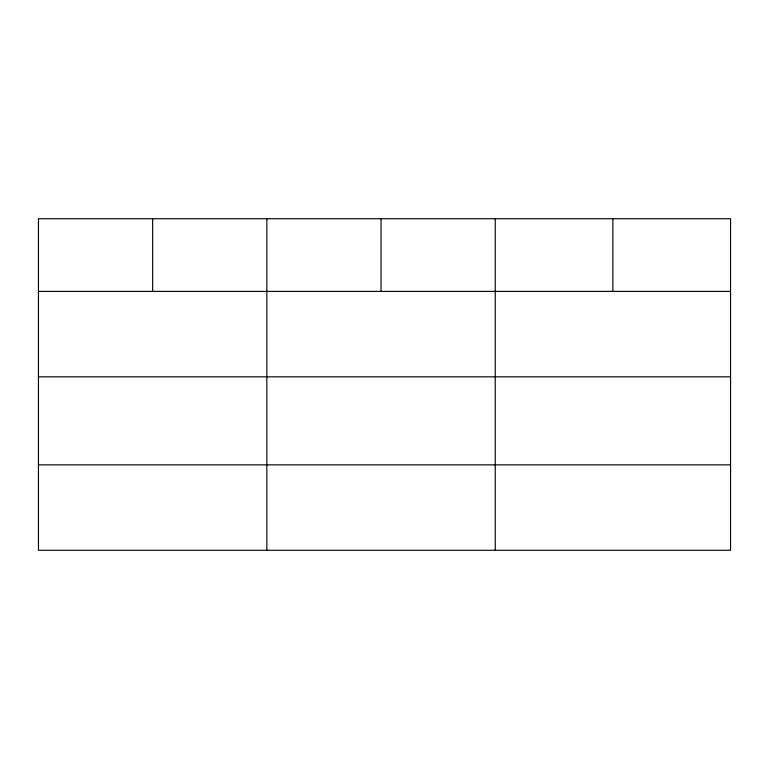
<?xml version="1.0" encoding="UTF-8"?>
<svg xmlns="http://www.w3.org/2000/svg" width="769" height="769" viewBox="0 0 769 769"><rect width="100%" height="100%" fill="white"/><g stroke="black" fill="none" stroke-linecap="round" stroke-linejoin="round"><path stroke-width="1.15" d="M730.55 376.829L730.55 218.713L38.45 218.713L38.45 550.287L730.55 550.287L730.55 376.829L38.45 376.829M38.45 291.393L730.55 291.393M38.45 464.851L730.55 464.851M612.893 218.713L612.893 291.393M495.236 218.713L495.236 550.287M381.039 218.713L381.039 291.393M266.843 218.713L266.843 550.287M152.647 218.713L152.647 291.393"/></g></svg>
